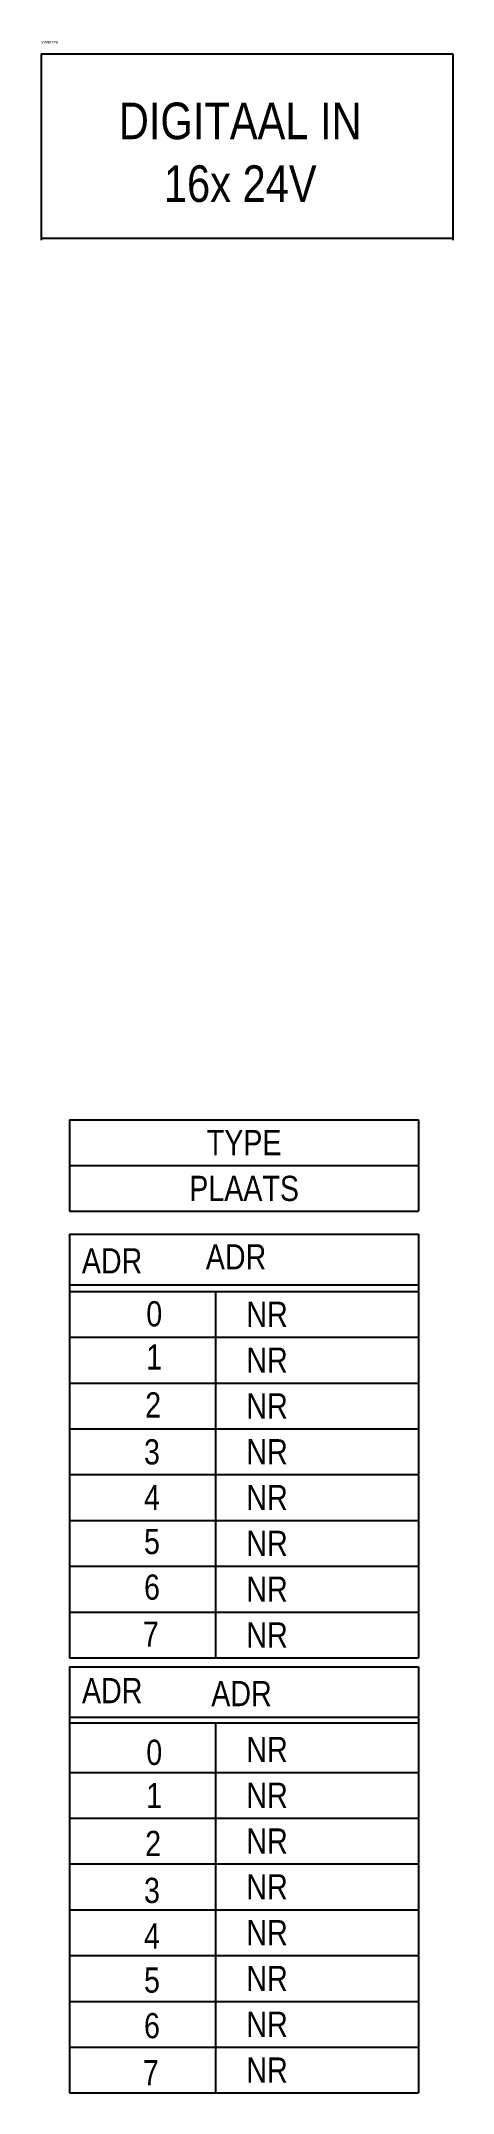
# Model space of a CAD drawing. Extents: x 232 to 268, y 31 to 210.
import ezdxf
from ezdxf.enums import TextEntityAlignment as Align

# ---------------------------------------------------------------- set-up
doc = ezdxf.new("R2010")
doc.units = 0
doc.header["$MEASUREMENT"] = 0
doc.linetypes.add('DASHED', pattern=[19.05, 12.7, -6.35])
doc.layers.get('0').update_dxf_attribs({"linetype": 'CONTINUOUS'})
for name, color, linetype in [('1', 8, 'CONTINUOUS'), ('11', 30, 'DASHED'), ('3', 30, 'CONTINUOUS')]:
    doc.layers.add(name, color=color, linetype=linetype)

msp = doc.modelspace()

# ---------------------------------------------------------------- linework, layer by layer
at = {"layer": '1'}
for p, q in [((232.5, 209.1), (268.5, 209.1)), ((232.5, 209.1), (232.5, 195.4)), ((232.5, 209.1), (233.95, 209.1)), ((265.95, 209.1), (268.5, 209.1)), ((268.5, 209.1), (268.5, 195.4)), ((232.5, 207), (232.5, 192.82)), ((232.5, 207), (232.5, 194.15)), ((232.5, 207), (232.5, 193)), ((268.5, 207), (268.5, 192.82)), ((268.5, 207), (268.5, 193.15)), ((232.5, 193), (268.5, 193)), ((265.95, 193), (268.5, 193)), ((235, 116), (265.5, 116)), ((235, 116), (235, 108)), ((265.5, 116), (265.5, 108)), ((235, 112), (265.5, 112)), ((235, 112), (265.5, 112)), ((235, 108), (265.5, 108)), ((235, 106), (235, 69)), ((235, 106), (265.5, 106)), ((265.5, 106), (265.5, 69)), ((235, 101.58), (265.5, 101.58)), ((235, 101), (235, 69)), ((235, 101), (265.5, 101)), ((235, 101), (265.5, 101)), ((247.75, 101), (247.75, 69)), ((247.75, 101), (247.75, 69)), ((265.5, 101), (265.5, 69)), ((235, 97), (265.5, 97)), ((235, 97), (265.5, 97)), ((235, 93), (265.5, 93)), ((235, 93), (265.5, 93)), ((235, 89), (265.5, 89)), ((235, 89), (265.5, 89)), ((235, 85), (265.5, 85)), ((235, 85), (265.5, 85)), ((235, 81), (265.5, 81)), ((235, 81), (265.5, 81)), ((235, 77), (265.5, 77)), ((235, 77), (265.5, 77)), ((235, 73), (265.5, 73)), ((235, 73), (265.5, 73)), ((235, 69), (265.5, 69)), ((235, 69), (265.5, 69)), ((235, 68.21), (235, 31)), ((235, 68.21), (235, 31)), ((235, 68.21), (265.5, 68.21)), ((265.5, 68.21), (265.5, 31)), ((265.5, 68.21), (265.5, 31)), ((235, 63.81), (265.5, 63.81)), ((235, 63.33), (265.5, 63.33)), ((247.75, 63.33), (247.75, 31)), ((247.75, 63.33), (247.75, 31)), ((235, 59), (265.5, 59)), ((235, 59), (265.5, 59)), ((235, 55), (265.5, 55)), ((235, 55), (265.5, 55)), ((235, 51), (265.5, 51)), ((235, 51), (265.5, 51)), ((235, 47), (265.5, 47)), ((235, 47), (265.5, 47)), ((235, 43), (265.5, 43)), ((235, 43), (265.5, 43)), ((235, 39), (265.5, 39)), ((235, 39), (265.5, 39)), ((235, 35), (265.5, 35)), ((235, 35), (265.5, 35)), ((235, 31), (265.5, 31)), ((235, 31), (265.5, 31))]:
    msp.add_line(p, q, dxfattribs=at)
at = {"layer": '3'}
for p, q in [((235, 116), (265.5, 116)), ((235, 116), (235, 108)), ((265.5, 116), (265.5, 108)), ((235, 108), (265.5, 108))]:
    msp.add_line(p, q, dxfattribs=at)

# ---------------------------------------------------------------- texts
at = {"flags": 1}
msp.add_attdef('SYMBTYPE', (232.5, 210), 'GN', height=0.2, dxfattribs=at)
at = {"layer": '1', "width": 0.85}
for s, p in [('ADR', (236.07, 102.57)), ('0', (241.7, 97.95)), ('1', (241.7, 94.18)), ('2', (241.6, 89.99)), ('3', (241.5, 85.89)), ('4', (241.5, 81.91)), ('5', (241.5, 78.06)), ('6', (241.5, 74.08)), ('7', (241.4, 69.97)), ('ADR', (236.08, 65.04)), ('0', (241.7, 59.65)), ('1', (241.7, 55.88)), ('2', (241.6, 51.69)), ('3', (241.5, 47.59)), ('4', (241.5, 43.61)), ('5', (241.5, 39.76)), ('6', (241.5, 35.78)), ('7', (241.4, 31.67))]:
    msp.add_text(s, height=2.2, dxfattribs=at).set_placement(p)
for tag, p in [('TYPE', (250.25, 112.9)), ('PLAATS', (250.25, 108.9))]:
    msp.add_attdef(tag, text='', height=2.2, dxfattribs=at).set_placement(p, align=Align.CENTER)
for tag, p in [('ADR', (246.9, 102.92)), ('NR', (250.45, 97.9)), ('NR', (250.45, 93.9)), ('NR', (250.45, 89.9)), ('NR', (250.45, 85.9)), ('NR', (250.45, 81.9)), ('NR', (250.45, 77.9)), ('NR', (250.45, 73.9)), ('NR', (250.45, 69.9)), ('ADR', (247.38, 64.78)), ('NR', (250.45, 59.9)), ('NR', (250.45, 55.9)), ('NR', (250.45, 51.9)), ('NR', (250.45, 47.9)), ('NR', (250.45, 43.9)), ('NR', (250.45, 39.9)), ('NR', (250.45, 35.9)), ('NR', (250.45, 31.9))]:
    msp.add_attdef(tag, p, '', height=2.2, dxfattribs=at)
at = {"layer": '11', "width": 0.85}
for s, p in [('DIGITAAL IN', (249.91, 203.23)), ('16x 24V', (249.91, 197.75))]:
    msp.add_text(s, height=3.2, dxfattribs=at).set_placement(p, align=Align.MIDDLE)

doc.saveas('drawing.dxf')
